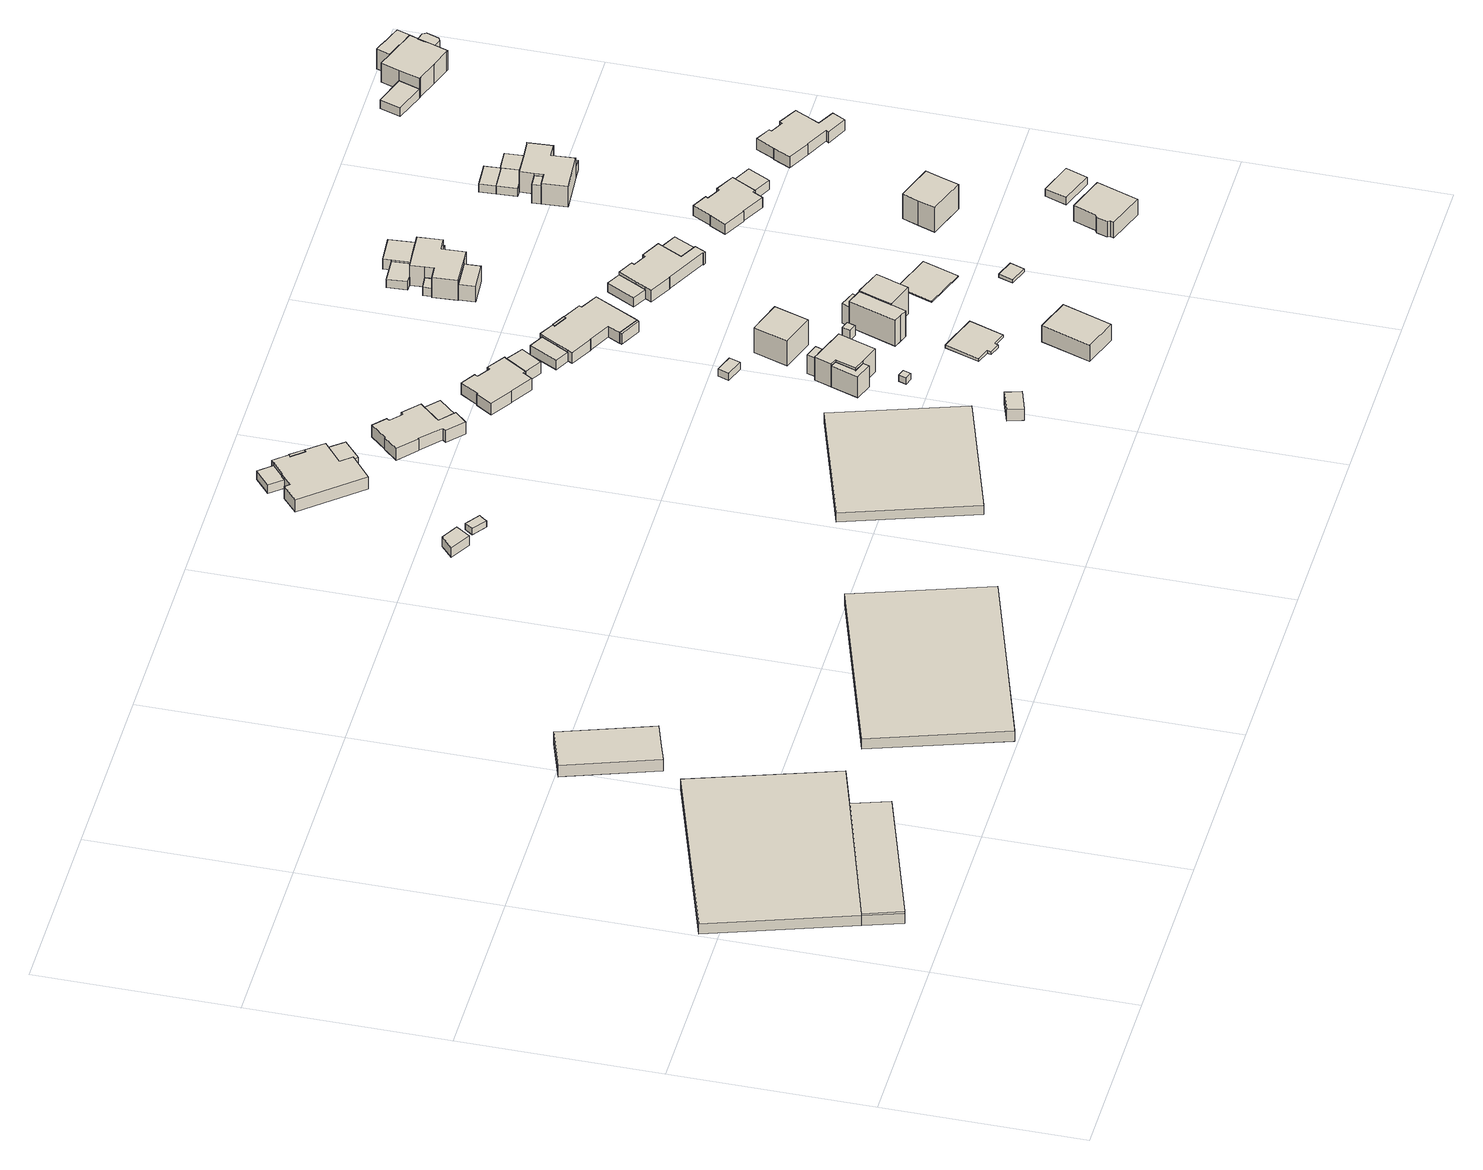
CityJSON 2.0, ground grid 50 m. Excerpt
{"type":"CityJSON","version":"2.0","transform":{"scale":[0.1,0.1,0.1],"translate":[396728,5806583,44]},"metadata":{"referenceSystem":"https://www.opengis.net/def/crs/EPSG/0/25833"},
"CityObjects":{
"building1":{"type":"Building","attributes":{"Gemeindeschluessel":"11000008","function":"31001_2741"},"address":[{"country":"Germany","locality":"Berlin","thoroughfareNumber":"18 (1)","thoroughfareName":"Gockelweg"}],"children":["building1-1","building1-2"]},
"building1-1":{"type":"BuildingPart","attributes":{"BezugspunktDach":"2200","measuredHeight":3,"storeysAboveGround":1},"parents":["building1"],"geometry":[{"type":"Solid","lod":"1","boundaries":[[[[0,1,2,3,4,5,6,7]],[[8,9,10,11,12,13,14,15]],[[8,15,7,6]],[[9,8,6,5]],[[10,9,5,4]],[[11,10,4,3]],[[12,11,3,2]],[[13,12,2,1]],[[14,13,1,0]],[[15,14,0,7]]]]}]},
"building1-2":{"type":"BuildingPart","attributes":{"BezugspunktDach":"2200","measuredHeight":4.72,"storeysAboveGround":1},"parents":["building1"],"geometry":[{"type":"Solid","lod":"1","boundaries":[[[[16,17,18,19,20]],[[10,11,12,13,14]],[[10,14,20,19]],[[11,10,19,18]],[[12,11,18,17]],[[13,12,17,16]],[[14,13,16,20]]]]}]},
"building2":{"type":"Building","attributes":{"Gemeindeschluessel":"11000008","BezugspunktDach":"2200","function":"31001_2741","measuredHeight":4.38,"storeysAboveGround":1},"address":[{"country":"Germany","locality":"Berlin","thoroughfareNumber":"16 (6)","thoroughfareName":"Gockelweg"}],"geometry":[{"type":"Solid","lod":"1","boundaries":[[[[21,22,23,24,25]],[[26,27,28,29,30]],[[26,30,25,24]],[[27,26,24,23]],[[28,27,23,22]],[[29,28,22,21]],[[30,29,21,25]]]]}]},
"building3":{"type":"Building","attributes":{"Gemeindeschluessel":"11000008","BezugspunktDach":"2200","function":"31001_2741","measuredHeight":3,"storeysAboveGround":1},"address":[{"country":"Germany","locality":"Berlin","thoroughfareNumber":"16 (4)","thoroughfareName":"Gockelweg"}],"geometry":[{"type":"Solid","lod":"1","boundaries":[[[[31,32,33,34]],[[35,36,37,38]],[[35,38,34,33]],[[36,35,33,32]],[[37,36,32,31]],[[38,37,31,34]]]]}]},
"building4":{"type":"Building","attributes":{"Gemeindeschluessel":"11000008","BezugspunktDach":"2200","function":"31001_2723","measuredHeight":2.84,"storeysAboveGround":1},"address":[{"country":"Germany","locality":"Berlin","thoroughfareNumber":"120 (2)","thoroughfareName":"Rhodeländerweg"}],"geometry":[{"type":"Solid","lod":"1","boundaries":[[[[39,40,41,42]],[[43,44,45,46]],[[43,46,42,41]],[[44,43,41,40]],[[45,44,40,39]],[[46,45,39,42]]]]}]},
"building5":{"type":"Building","attributes":{"Gemeindeschluessel":"11000008","BezugspunktDach":"2200","function":"31001_2741","measuredHeight":2.45,"storeysAboveGround":1},"address":[{"country":"Germany","locality":"Berlin","thoroughfareNumber":"120 (3)","thoroughfareName":"Rhodeländerweg"}],"geometry":[{"type":"Solid","lod":"1","boundaries":[[[[47,48,49,50,51]],[[52,53,54,55,56]],[[52,56,51,50]],[[53,52,50,49]],[[54,53,49,48]],[[55,54,48,47]],[[56,55,47,51]]]]}]},
"building6":{"type":"Building","attributes":{"Gemeindeschluessel":"11000008","BezugspunktDach":"2200","function":"31001_2741","measuredHeight":2.74,"storeysAboveGround":1},"address":[{"country":"Germany","locality":"Berlin","thoroughfareNumber":"14 (1)","thoroughfareName":"Gockelweg"}],"geometry":[{"type":"Solid","lod":"1","boundaries":[[[[57,58,59,60]],[[61,62,63,64]],[[61,64,60,59]],[[62,61,59,58]],[[63,62,58,57]],[[64,63,57,60]]]]}]},
"building7":{"type":"Building","attributes":{"Gemeindeschluessel":"11000008","BezugspunktDach":"2200","function":"31001_1010","measuredHeight":3.63,"storeysAboveGround":1},"address":[{"country":"Germany","locality":"Berlin","thoroughfareNumber":"118","thoroughfareName":"Rhodeländerweg"}],"geometry":[{"type":"Solid","lod":"1","boundaries":[[[[65,66,67,68,69,70,71,72,73,74,75,76,77,78,79,80,81]],[[82,83,84,85,86,87,88,89,90,91,92,93,94,95,96,97,98]],[[82,98,81,80]],[[83,82,80,79]],[[84,83,79,78]],[[85,84,78,77]],[[86,85,77,76]],[[87,86,76,75]],[[88,87,75,74]],[[89,88,74,73]],[[90,89,73,72]],[[91,90,72,71]],[[92,91,71,70]],[[93,92,70,69]],[[94,93,69,68]],[[95,94,68,67]],[[96,95,67,66]],[[97,96,66,65]],[[98,97,65,81]]]]}]},
"building8":{"type":"Building","attributes":{"Gemeindeschluessel":"11000008","BezugspunktDach":"2200","function":"51009_1611","measuredHeight":2.52,"storeysAboveGround":0},"address":[{"country":"Germany","locality":"Berlin"}],"geometry":[{"type":"Solid","lod":"1","boundaries":[[[[99,100,101,102,103,104]],[[105,106,107,108,109,110]],[[105,110,104,103]],[[106,105,103,102]],[[107,106,102,101]],[[108,107,101,100]],[[109,108,100,99]],[[110,109,99,104]]]]}]},
"building9":{"type":"Building","attributes":{"Gemeindeschluessel":"11000008","BezugspunktDach":"2200","function":"51009_1610","measuredHeight":3.17,"storeysAboveGround":0},"address":[{"country":"Germany","locality":"Berlin"}],"geometry":[{"type":"Solid","lod":"1","boundaries":[[[[111,112,113,114]],[[115,116,117,118]],[[115,118,114,113]],[[116,115,113,112]],[[117,116,112,111]],[[118,117,111,114]]]]}]},
"building10":{"type":"Building","attributes":{"Gemeindeschluessel":"11000008","BezugspunktDach":"2200","function":"31001_2463","measuredHeight":2.32,"storeysAboveGround":1},"address":[{"country":"Germany","locality":"Berlin","thoroughfareNumber":"118 (1)","thoroughfareName":"Rhodeländerweg"}],"geometry":[{"type":"Solid","lod":"1","boundaries":[[[[119,120,121,122,123]],[[124,125,126,127,128]],[[124,128,123,122]],[[125,124,122,121]],[[126,125,121,120]],[[127,126,120,119]],[[128,127,119,123]]]]}]},
"building11":{"type":"Building","attributes":{"Gemeindeschluessel":"11000008","BezugspunktDach":"2200","function":"31001_1010","measuredHeight":3.47,"storeysAboveGround":1},"address":[{"country":"Germany","locality":"Berlin","thoroughfareNumber":"120","thoroughfareName":"Rhodeländerweg"}],"geometry":[{"type":"Solid","lod":"1","boundaries":[[[[129,130,131,132,133,134,135,136,137,138,139,140,141,142,143,144,145]],[[146,147,148,149,150,151,152,153,154,155,156,157,158,159,160,161,162]],[[146,162,145,144]],[[147,146,144,143]],[[148,147,143,142]],[[149,148,142,141]],[[150,149,141,140]],[[151,150,140,139]],[[152,151,139,138]],[[153,152,138,137]],[[154,153,137,136]],[[155,154,136,135]],[[156,155,135,134]],[[157,156,134,133]],[[158,157,133,132]],[[159,158,132,131]],[[160,159,131,130]],[[161,160,130,129]],[[162,161,129,145]]]]}]},
"building12":{"type":"Building","attributes":{"Gemeindeschluessel":"11000008","BezugspunktDach":"2200","function":"31001_2463","measuredHeight":3.34,"storeysAboveGround":1},"address":[{"country":"Germany","locality":"Berlin","thoroughfareNumber":"14 (4)","thoroughfareName":"Gockelweg"}],"geometry":[{"type":"Solid","lod":"1","boundaries":[[[[163,164,165,166]],[[167,168,169,170]],[[167,170,166,165]],[[168,167,165,164]],[[169,168,164,163]],[[170,169,163,166]]]]}]},
"building13":{"type":"Building","attributes":{"Gemeindeschluessel":"11000008","BezugspunktDach":"2200","function":"31001_2463","measuredHeight":2.55,"storeysAboveGround":1},"address":[{"country":"Germany","locality":"Berlin","thoroughfareNumber":"120 (1)","thoroughfareName":"Rhodeländerweg"}],"geometry":[{"type":"Solid","lod":"1","boundaries":[[[[171,172,173,174]],[[175,176,177,178]],[[175,178,174,173]],[[176,175,173,172]],[[177,176,172,171]],[[178,177,171,174]]]]}]},
"building14":{"type":"Building","attributes":{"Gemeindeschluessel":"11000008","BezugspunktDach":"2200","function":"51009_1610","measuredHeight":6.2,"storeysAboveGround":0},"address":[{"country":"Germany","locality":"Berlin"}],"geometry":[{"type":"Solid","lod":"1","boundaries":[[[[179,180,181,182,183,184]],[[185,186,187,188,189,190]],[[185,190,184,183]],[[186,185,183,182]],[[187,186,182,181]],[[188,187,181,180]],[[189,188,180,179]],[[190,189,179,184]]]]}]},
"building15":{"type":"Building","attributes":{"Gemeindeschluessel":"11000008","BezugspunktDach":"2200","function":"31001_2723","measuredHeight":1.92,"storeysAboveGround":1},"address":[{"country":"Germany","locality":"Berlin","thoroughfareNumber":"12E (1)","thoroughfareName":"Gockelweg"}],"geometry":[{"type":"Solid","lod":"1","boundaries":[[[[191,192,193,194]],[[195,196,197,198]],[[195,198,194,193]],[[196,195,193,192]],[[197,196,192,191]],[[198,197,191,194]]]]}]},
"building16":{"type":"Building","attributes":{"Gemeindeschluessel":"11000008","BezugspunktDach":"2200","function":"31001_1010","measuredHeight":3.47,"storeysAboveGround":1},"address":[{"country":"Germany","locality":"Berlin","thoroughfareNumber":"122","thoroughfareName":"Rhodeländerweg"}],"geometry":[{"type":"Solid","lod":"1","boundaries":[[[[199,200,201,202,203,204,205,206,207,208,209,210,211,212,213]],[[214,215,216,217,218,219,220,221,222,223,224,225,226,227,228]],[[214,228,213,212]],[[215,214,212,211]],[[216,215,211,210]],[[217,216,210,209]],[[218,217,209,208]],[[219,218,208,207]],[[220,219,207,206]],[[221,220,206,205]],[[222,221,205,204]],[[223,222,204,203]],[[224,223,203,202]],[[225,224,202,201]],[[226,225,201,200]],[[227,226,200,199]],[[228,227,199,213]]]]}]},
"building17":{"type":"Building","attributes":{"Gemeindeschluessel":"11000008","BezugspunktDach":"2200","function":"31001_1010","measuredHeight":8.11,"storeysAboveGround":2},"address":[{"country":"Germany","locality":"Berlin","thoroughfareNumber":"12E","thoroughfareName":"Gockelweg"}],"geometry":[{"type":"Solid","lod":"1","boundaries":[[[[229,230,231,232,233,234,235,236,237,238]],[[186,185,239,240,241,242,243,244,188,187]],[[186,187,238,237]],[[185,186,237,236]],[[239,185,236,235]],[[240,239,235,234]],[[241,240,234,233]],[[242,241,233,232]],[[243,242,232,231]],[[244,243,231,230]],[[188,244,230,229]],[[187,188,229,238]]]]}]},
"building18":{"type":"Building","attributes":{"Gemeindeschluessel":"11000008","BezugspunktDach":"2200","function":"51009_1610","measuredHeight":5.46,"storeysAboveGround":0},"address":[{"country":"Germany","locality":"Berlin"}],"geometry":[{"type":"Solid","lod":"1","boundaries":[[[[245,246,247,248]],[[249,250,242,240]],[[249,240,248,247]],[[250,249,247,246]],[[242,250,246,245]],[[240,242,245,248]]]]}]},
"building19":{"type":"Building","attributes":{"Gemeindeschluessel":"11000008","BezugspunktDach":"2200","function":"31001_2723","measuredHeight":2.12,"storeysAboveGround":1},"address":[{"country":"Germany","locality":"Berlin","thoroughfareNumber":"12D (1)","thoroughfareName":"Gockelweg"}],"geometry":[{"type":"Solid","lod":"1","boundaries":[[[[251,252,253,254]],[[255,256,257,258]],[[255,258,254,253]],[[256,255,253,252]],[[257,256,252,251]],[[258,257,251,254]]]]}]},
"building20":{"type":"Building","attributes":{"Gemeindeschluessel":"11000008","BezugspunktDach":"2200","function":"31001_2463","measuredHeight":3.34,"storeysAboveGround":1},"address":[{"country":"Germany","locality":"Berlin","thoroughfareNumber":"122 (1)","thoroughfareName":"Rhodeländerweg"}],"geometry":[{"type":"Solid","lod":"1","boundaries":[[[[259,260,261,262]],[[263,264,265,266]],[[263,266,262,261]],[[264,263,261,260]],[[265,264,260,259]],[[266,265,259,262]]]]}]},
"building21":{"type":"Building","attributes":{"Gemeindeschluessel":"11000008","BezugspunktDach":"2200","function":"31001_1010","measuredHeight":5.92,"storeysAboveGround":1},"address":[{"country":"Germany","locality":"Berlin","thoroughfareNumber":"12","thoroughfareName":"Gockelweg"}],"geometry":[{"type":"Solid","lod":"1","boundaries":[[[[267,268,269,270]],[[271,272,273,274]],[[271,274,270,269]],[[272,271,269,268]],[[273,272,268,267]],[[274,273,267,270]]]]}]},
"building22":{"type":"Building","attributes":{"Gemeindeschluessel":"11000008","BezugspunktDach":"2200","function":"31001_1010","measuredHeight":0.777,"storeysAboveGround":2},"address":[{"country":"Germany","locality":"Berlin","thoroughfareNumber":"12A","thoroughfareName":"Gockelweg"}],"geometry":[{"type":"Solid","lod":"1","boundaries":[[[[275,276,277,278,279,280,281,282]],[[283,284,285,286,287,288,289,290]],[[283,290,282,281]],[[284,283,281,280]],[[285,284,280,279]],[[286,285,279,278]],[[287,286,278,277]],[[288,287,277,276]],[[289,288,276,275]],[[290,289,275,282]]]]}]},
"building23":{"type":"Building","attributes":{"Gemeindeschluessel":"11000008","BezugspunktDach":"2200","function":"31001_1010","measuredHeight":8.5,"storeysAboveGround":2},"address":[{"country":"Germany","locality":"Berlin","thoroughfareNumber":"12D","thoroughfareName":"Gockelweg"}],"geometry":[{"type":"Solid","lod":"1","boundaries":[[[[291,292,293,294]],[[295,296,297,298]],[[295,298,294,293]],[[296,295,293,292]],[[297,296,292,291]],[[298,297,291,294]]]]}]},
"building24":{"type":"Building","attributes":{"Gemeindeschluessel":"11000008","BezugspunktDach":"2200","function":"31001_2463","measuredHeight":2.67,"storeysAboveGround":1},"address":[{"country":"Germany","locality":"Berlin","thoroughfareNumber":"124 (1)","thoroughfareName":"Rhodeländerweg"}],"geometry":[{"type":"Solid","lod":"1","boundaries":[[[[299,300,301,302,303,304]],[[305,306,307,308,309,310]],[[305,310,304,303]],[[306,305,303,302]],[[307,306,302,301]],[[308,307,301,300]],[[309,308,300,299]],[[310,309,299,304]]]]}]},
"building25":{"type":"Building","attributes":{"Gemeindeschluessel":"11000008","BezugspunktDach":"2200","function":"31001_2723","measuredHeight":2.82,"storeysAboveGround":1},"address":[{"country":"Germany","locality":"Berlin","thoroughfareNumber":"12C (1)","thoroughfareName":"Gockelweg"}],"geometry":[{"type":"Solid","lod":"1","boundaries":[[[[311,312,313,314]],[[315,316,317,318]],[[315,318,314,313]],[[316,315,313,312]],[[317,316,312,311]],[[318,317,311,314]]]]}]},
"building26":{"type":"Building","attributes":{"Gemeindeschluessel":"11000008","BezugspunktDach":"2200","function":"51009_1610","measuredHeight":3.15,"storeysAboveGround":0},"address":[{"country":"Germany","locality":"Berlin"}],"geometry":[{"type":"Solid","lod":"1","boundaries":[[[[319,320,321,322]],[[323,324,325,326]],[[323,326,322,321]],[[324,323,321,320]],[[325,324,320,319]],[[326,325,319,322]]]]}]},
"building27":{"type":"Building","attributes":{"Gemeindeschluessel":"11000008","BezugspunktDach":"2200","function":"31001_1010","measuredHeight":3.21,"storeysAboveGround":1},"address":[{"country":"Germany","locality":"Berlin","thoroughfareNumber":"124","thoroughfareName":"Rhodeländerweg"}],"geometry":[{"type":"Solid","lod":"1","boundaries":[[[[327,328,329,321,320,330,331,332,333,334,335,336,337,338,339,340,341,342]],[[343,344,345,346,347,348,349,350,351,352,353,354,355,356,357,358,359,360]],[[343,360,342,341]],[[344,343,341,340]],[[345,344,340,339]],[[346,345,339,338]],[[347,346,338,337]],[[348,347,337,336]],[[349,348,336,335]],[[350,349,335,334]],[[351,350,334,333]],[[352,351,333,332]],[[353,352,332,331]],[[354,353,331,330]],[[355,354,330,320]],[[356,355,320,321]],[[357,356,321,329]],[[358,357,329,328]],[[359,358,328,327]],[[360,359,327,342]]]]}]},
"building28":{"type":"Building","attributes":{"Gemeindeschluessel":"11000008","function":"31001_1010"},"address":[{"country":"Germany","locality":"Berlin","thoroughfareNumber":"12C","thoroughfareName":"Gockelweg"}],"children":["building28-1","building28-2","building28-3"]},
"building28-1":{"type":"BuildingPart","attributes":{"BezugspunktDach":"2200","measuredHeight":9.57,"storeysAboveGround":2},"parents":["building28"],"geometry":[{"type":"MultiSurface","lod":"1","boundaries":[[[361,362,363,364,365,366,367,368]],[[369,370,371,372,373,374,375,376]],[[377,378,368,367]],[[379,377,369,367,366]],[[380,379,370,366,365]],[[372,371,365,364]],[[373,372,364,363]],[[374,373,363,362]],[[375,374,362,361]],[[376,375,361,368]],[[369,376,378,377]],[[370,369,377,379]],[[371,381,370,379,380]]]}]},
"building28-2":{"type":"BuildingPart","attributes":{"BezugspunktDach":"2200","measuredHeight":9.37,"storeysAboveGround":2},"parents":["building28"],"geometry":[{"type":"MultiSurface","lod":"1","boundaries":[[[382,383,378,380,384,385,386]],[[387,388,371,376,389,390,391]],[[387,391,386,385]],[[392,393,385,384]],[[388,387,394,395]],[[396,392,395,397,371,388,384,380]],[[371,370,369,398]],[[389,376,378,383]],[[390,389,383,382]],[[391,390,382,386]],[[395,394,393,392]],[[397,395,392,396]],[[376,398,369,377,378]],[[377,369,370,379]],[[380,379,370,371]]]}]},
"building28-3":{"type":"BuildingPart","attributes":{"BezugspunktDach":"2200","measuredHeight":5.88,"storeysAboveGround":2},"parents":["building28"],"geometry":[{"type":"MultiSurface","lod":"1","boundaries":[[[396,399,400,393]],[[401,402,397,394]],[[401,394,393,400]],[[402,401,400,399]],[[397,402,399,396]],[[395,392,393,394]],[[397,396,392,403,395]]]}]},
"building29":{"type":"Building","attributes":{"Gemeindeschluessel":"11000008","BezugspunktDach":"2200","function":"51009_1610","measuredHeight":3.21,"storeysAboveGround":0},"address":[{"country":"Germany","locality":"Berlin"}],"geometry":[{"type":"Solid","lod":"1","boundaries":[[[[404,405,406,407]],[[408,409,410,411]],[[408,411,407,406]],[[409,408,406,405]],[[410,409,405,404]],[[411,410,404,407]]]]}]},
"building30":{"type":"Building","attributes":{"Gemeindeschluessel":"11000008","BezugspunktDach":"2200","function":"31001_1010","measuredHeight":0.212,"storeysAboveGround":2},"address":[{"country":"Germany","locality":"Berlin","thoroughfareNumber":"12B","thoroughfareName":"Gockelweg"}],"geometry":[{"type":"Solid","lod":"1","boundaries":[[[[412,413,414,415]],[[416,417,418,419]],[[416,419,415,414]],[[417,416,414,413]],[[418,417,413,412]],[[419,418,412,415]]]]}]},
"building31":{"type":"Building","attributes":{"Gemeindeschluessel":"11000008","BezugspunktDach":"2200","function":"31001_2463","measuredHeight":2.73,"storeysAboveGround":1},"address":[{"country":"Germany","locality":"Berlin","thoroughfareNumber":"126 (2)","thoroughfareName":"Rhodeländerweg"}],"geometry":[{"type":"Solid","lod":"1","boundaries":[[[[420,421,422,423,424]],[[425,426,427,428,429]],[[425,429,424,423]],[[426,425,423,422]],[[427,426,422,421]],[[428,427,421,420]],[[429,428,420,424]]]]}]},
"building32":{"type":"Building","attributes":{"Gemeindeschluessel":"11000008","BezugspunktDach":"2200","function":"31001_2723","measuredHeight":0.947,"storeysAboveGround":1},"address":[{"country":"Germany","locality":"Berlin","thoroughfareNumber":"10C (1)","thoroughfareName":"Gockelweg"}],"geometry":[{"type":"Solid","lod":"1","boundaries":[[[[430,431,432,433]],[[434,435,436,437]],[[434,437,433,432]],[[435,434,432,431]],[[436,435,431,430]],[[437,436,430,433]]]]}]},
"building33":{"type":"Building","attributes":{"Gemeindeschluessel":"11000008","BezugspunktDach":"2200","function":"31001_2463","measuredHeight":4.58,"storeysAboveGround":1},"address":[{"country":"Germany","locality":"Berlin","thoroughfareNumber":"121 (2)","thoroughfareName":"Rhodeländerweg"}],"geometry":[{"type":"Solid","lod":"1","boundaries":[[[[438,439,440,441]],[[442,443,444,445]],[[442,445,441,440]],[[443,442,440,439]],[[444,443,439,438]],[[445,444,438,441]]]]}]},
"building34":{"type":"Building","attributes":{"Gemeindeschluessel":"11000008","BezugspunktDach":"2200","function":"31001_1010","measuredHeight":3.42,"storeysAboveGround":1},"address":[{"country":"Germany","locality":"Berlin","thoroughfareNumber":"126","thoroughfareName":"Rhodeländerweg"}],"geometry":[{"type":"Solid","lod":"1","boundaries":[[[[446,447,448,449,450,451,452,453,454,455,456,457,458,459,460,461,462]],[[463,464,465,466,467,468,469,470,471,472,473,474,475,476,477,478,479]],[[463,479,462,461]],[[464,463,461,460]],[[465,464,460,459]],[[466,465,459,458]],[[467,466,458,457]],[[468,467,457,456]],[[469,468,456,455]],[[470,469,455,454]],[[471,470,454,453]],[[472,471,453,452]],[[473,472,452,451]],[[474,473,451,450]],[[475,474,450,449]],[[476,475,449,448]],[[477,476,448,447]],[[478,477,447,446]],[[479,478,446,462]]]]}]},
"building35":{"type":"Building","attributes":{"Gemeindeschluessel":"11000008","BezugspunktDach":"2200","function":"31001_2463","measuredHeight":2.5,"storeysAboveGround":1},"address":[{"country":"Germany","locality":"Berlin","thoroughfareNumber":"121 (1)","thoroughfareName":"Rhodeländerweg"}],"geometry":[{"type":"Solid","lod":"1","boundaries":[[[[480,481,482,483,484,485,486]],[[487,488,489,490,491,492,493]],[[487,493,486,485]],[[488,487,485,484]],[[489,488,484,483]],[[490,489,483,482]],[[491,490,482,481]],[[492,491,481,480]],[[493,492,480,486]]]]}]},
"building36":{"type":"Building","attributes":{"Gemeindeschluessel":"11000008","function":"31001_1010"},"address":[{"country":"Germany","locality":"Berlin","thoroughfareNumber":"121","thoroughfareName":"Rhodeländerweg"}],"children":["building36-1","building36-2","building36-3"]},
"building36-1":{"type":"BuildingPart","attributes":{"BezugspunktDach":"2200","measuredHeight":5.87,"storeysAboveGround":2},"parents":["building36"],"geometry":[{"type":"MultiSurface","lod":"1","boundaries":[[[494,495,496,497,498,499,500,501,502,503,504,505]],[[506,507,508,509,510,511,512,513,514,515,516,517]],[[518,519,505,504]],[[506,517,520,521]],[[507,506,521,522,523,518,504,503]],[[508,507,503,502]],[[509,508,502,501]],[[524,525,501,500]],[[526,524,510,500,499]],[[512,511,499,498]],[[513,512,498,497]],[[514,513,497,496]],[[515,514,496,495]],[[516,515,495,494]],[[517,516,494,505]],[[521,520,519,518]],[[518,523,522,521]],[[510,509,525,524]],[[511,510,524,526]]]}]},
"building36-2":{"type":"BuildingPart","attributes":{"BezugspunktDach":"2200","measuredHeight":2.95,"storeysAboveGround":2},"parents":["building36"],"geometry":[{"type":"MultiSurface","lod":"1","boundaries":[[[527,528,525,524,526,529,530,531]],[[532,533,534,535,489,488,487,536]],[[532,536,531,530]],[[533,532,530,529]],[[534,533,529,526]],[[535,534,526,511,510]],[[489,535,524,510,509]],[[488,489,525,528]],[[487,488,528,527]],[[536,487,527,531]],[[510,511,526,524]],[[509,510,524,525]]]}]},
"building36-3":{"type":"BuildingPart","attributes":{"BezugspunktDach":"2200","measuredHeight":2.54,"storeysAboveGround":2},"parents":["building36"],"geometry":[{"type":"Solid","lod":"1","boundaries":[[[[519,518,523,537]],[[522,521,520,538]],[[522,538,537,523]],[[538,520,519,537]],[[521,522,523,518]],[[520,521,518,519]]]]}]},
"building37":{"type":"Building","attributes":{"Gemeindeschluessel":"11000008","BezugspunktDach":"2200","function":"31001_2463","measuredHeight":2.53,"storeysAboveGround":1},"address":[{"country":"Germany","locality":"Berlin","thoroughfareNumber":"126 (1)","thoroughfareName":"Rhodeländerweg"}],"geometry":[{"type":"Solid","lod":"1","boundaries":[[[[539,540,541,542,543]],[[544,545,546,547,548]],[[544,548,543,542]],[[545,544,542,541]],[[546,545,541,540]],[[547,546,540,539]],[[548,547,539,543]]]]}]},
"building38":{"type":"Building","attributes":{"Gemeindeschluessel":"11000008","BezugspunktDach":"2200","function":"31001_1010","measuredHeight":5.82,"storeysAboveGround":1},"address":[{"country":"Germany","locality":"Berlin","thoroughfareNumber":"10","thoroughfareName":"Gockelweg"}],"geometry":[{"type":"Solid","lod":"1","boundaries":[[[[549,550,551,552,553,554,555,556]],[[557,558,559,560,561,562,563,564]],[[557,564,556,555]],[[558,557,555,554]],[[559,558,554,553]],[[560,559,553,552]],[[561,560,552,551]],[[562,561,551,550]],[[563,562,550,549]],[[564,563,549,556]]]]}]},
"building39":{"type":"Building","attributes":{"Gemeindeschluessel":"11000008","BezugspunktDach":"2200","function":"31001_1010","measuredHeight":8.6,"storeysAboveGround":1},"address":[{"country":"Germany","locality":"Berlin","thoroughfareNumber":"10B","thoroughfareName":"Gockelweg"}],"geometry":[{"type":"Solid","lod":"1","boundaries":[[[[565,566,567,568,569,570]],[[571,572,573,574,575,576]],[[571,576,570,569]],[[572,571,569,568]],[[573,572,568,567]],[[574,573,567,566]],[[575,574,566,565]],[[576,575,565,570]]]]}]},
"building40":{"type":"Building","attributes":{"Gemeindeschluessel":"11000008","BezugspunktDach":"2200","function":"31001_1010","measuredHeight":2.95,"storeysAboveGround":1},"address":[{"country":"Germany","locality":"Berlin","thoroughfareNumber":"128","thoroughfareName":"Rhodeländerweg"}],"geometry":[{"type":"Solid","lod":"1","boundaries":[[[[577,578,579,580,581,582,583,584,585,586,587,588,589,590,591]],[[592,593,594,595,596,597,598,599,600,601,602,603,604,605,606]],[[592,606,591,590]],[[593,592,590,589]],[[594,593,589,588]],[[595,594,588,587]],[[596,595,587,586]],[[597,596,586,585]],[[598,597,585,584]],[[599,598,584,583]],[[600,599,583,582]],[[601,600,582,581]],[[602,601,581,580]],[[603,602,580,579]],[[604,603,579,578]],[[605,604,578,577]],[[606,605,577,591]]]]}]},
"building41":{"type":"Building","attributes":{"Gemeindeschluessel":"11000008","BezugspunktDach":"2200","function":"31001_2463","measuredHeight":2.19,"storeysAboveGround":1},"address":[{"country":"Germany","locality":"Berlin","thoroughfareNumber":"10A (1)","thoroughfareName":"Gockelweg"}],"geometry":[{"type":"Solid","lod":"1","boundaries":[[[[607,608,609,610]],[[611,612,613,614]],[[611,614,610,609]],[[612,611,609,608]],[[613,612,608,607]],[[614,613,607,610]]]]}]},
"building42":{"type":"Building","attributes":{"Gemeindeschluessel":"11000008","BezugspunktDach":"2200","function":"31001_2463","measuredHeight":2.77,"storeysAboveGround":1},"address":[{"country":"Germany","locality":"Berlin","thoroughfareNumber":"128 (1)","thoroughfareName":"Rhodeländerweg"}],"geometry":[{"type":"Solid","lod":"1","boundaries":[[[[615,616,582,581]],[[617,618,619,620]],[[617,620,581,582]],[[618,617,582,616]],[[619,618,616,615]],[[620,619,615,581]]]]}]},
"building43":{"type":"Building","attributes":{"Gemeindeschluessel":"11000008","BezugspunktDach":"2200","function":"31001_2463","measuredHeight":2.4,"storeysAboveGround":1},"address":[{"country":"Germany","locality":"Berlin","thoroughfareNumber":"125 (1)","thoroughfareName":"Rhodeländerweg"}],"geometry":[{"type":"Solid","lod":"1","boundaries":[[[[621,622,623,624,625]],[[626,627,628,629,630]],[[626,630,625,624]],[[627,626,624,623]],[[628,627,623,622]],[[629,628,622,621]],[[630,629,621,625]]]]}]},
"building44":{"type":"Building","attributes":{"Gemeindeschluessel":"11000008","function":"31001_1010"},"address":[{"country":"Germany","locality":"Berlin","thoroughfareNumber":"125","thoroughfareName":"Rhodeländerweg"}],"children":["building44-1","building44-2","building44-3"]},
"building44-1":{"type":"BuildingPart","attributes":{"BezugspunktDach":"2200","measuredHeight":6.1,"storeysAboveGround":2},"parents":["building44"],"geometry":[{"type":"MultiSurface","lod":"1","boundaries":[[[631,632,633,634,635,636,637,638,639,640,641,642]],[[643,644,645,646,647,648,649,650,651,652,653,654]],[[655,656,642,641]],[[657,655,641,640]],[[645,644,640,639]],[[646,645,639,638]],[[658,623,638,637]],[[647,646,659,660,661]],[[648,647,637,636]],[[649,648,636,635]],[[650,649,635,634]],[[651,650,634,633]],[[652,651,633,632]],[[653,652,632,631]],[[654,653,631,642]],[[643,654,656,655]],[[644,643,655,657]],[[661,660,659,623,658]]]}]},
"building44-2":{"type":"BuildingPart","attributes":{"BezugspunktDach":"2200","measuredHeight":5.45,"storeysAboveGround":2},"parents":["building44"],"geometry":[{"type":"MultiSurface","lod":"1","boundaries":[[[656,655,657,662]],[[644,643,654,663]],[[644,663,662,657]],[[663,654,656,662]],[[643,644,657,655]],[[654,643,664,655,656,665]]]}]},
"building44-3":{"type":"BuildingPart","attributes":{"BezugspunktDach":"2200","measuredHeight":2.33,"storeysAboveGround":2},"parents":["building44"],"geometry":[{"type":"Solid","lod":"1","boundaries":[[[[624,623,658,666,667]],[[668,661,660,669,670]],[[668,670,667,666]],[[661,668,666,658]],[[669,660,623,624]],[[670,669,624,667]],[[660,661,658,623]]]]}]},
"building45":{"type":"Building","attributes":{"Gemeindeschluessel":"11000008","BezugspunktDach":"2200","function":"31001_2463","measuredHeight":2.42,"storeysAboveGround":1},"address":[{"country":"Germany","locality":"Berlin","thoroughfareNumber":"125 (2)","thoroughfareName":"Rhodeländerweg"}],"geometry":[{"type":"Solid","lod":"1","boundaries":[[[[625,624,667,671,672]],[[673,674,626,630,675]],[[673,675,672,671]],[[674,673,671,667]],[[626,674,667,624]],[[630,626,624,625]],[[675,630,625,672]]]]}]},
"building46":{"type":"Building","attributes":{"Gemeindeschluessel":"11000008","BezugspunktDach":"2200","function":"51009_1610","measuredHeight":2.71,"storeysAboveGround":0},"address":[{"country":"Germany","locality":"Berlin"}],"geometry":[{"type":"Solid","lod":"1","boundaries":[[[[676,677,678,679]],[[680,681,682,683]],[[680,683,679,678]],[[681,680,678,677]],[[682,681,677,676]],[[683,682,676,679]]]]}]},
"building47":{"type":"Building","attributes":{"Gemeindeschluessel":"11000008","BezugspunktDach":"2200","function":"31001_1010","measuredHeight":3.23,"storeysAboveGround":1},"address":[{"country":"Germany","locality":"Berlin","thoroughfareNumber":"130","thoroughfareName":"Rhodeländerweg"}],"geometry":[{"type":"Solid","lod":"1","boundaries":[[[[684,685,686,687,688,689,690,691,692,693,694,695,696,697,698,699,700]],[[701,702,703,704,705,706,707,708,709,710,711,712,713,714,715,716,717]],[[701,717,700,699]],[[702,701,699,698]],[[703,702,698,697]],[[704,703,697,696]],[[705,704,696,695]],[[706,705,695,694]],[[707,706,694,693]],[[708,707,693,692]],[[709,708,692,691]],[[710,709,691,690]],[[711,710,690,689]],[[712,711,689,688]],[[713,712,688,687]],[[714,713,687,686]],[[715,714,686,685]],[[716,715,685,684]],[[717,716,684,700]]]]}]},
"building48":{"type":"Building","attributes":{"Gemeindeschluessel":"11000008","function":"31001_1010"},"address":[{"country":"Germany","locality":"Berlin","thoroughfareNumber":"98","thoroughfareName":"Putenweg"}],"children":["building48-1","building48-2","building48-3","building48-4"]},
"building48-1":{"type":"BuildingPart","attributes":{"BezugspunktDach":"2200","measuredHeight":5.82,"storeysAboveGround":2},"parents":["building48"],"geometry":[{"type":"MultiSurface","lod":"1","boundaries":[[[718,719,720,721,722,723,724,725,726,727,728,729,730]],[[731,732,733,734,735,736,737,738,739,740,741,742,743]],[[731,744,745,743,730,729]],[[732,731,729,728]],[[733,732,728,727]],[[734,733,727,726]],[[736,735,725,735,736,724]],[[737,736,724,723]],[[738,737,746,747,748,723,722]],[[739,738,722,721]],[[740,739,721,720]],[[741,740,720,719]],[[742,741,719,718]],[[743,742,718,730]],[[743,745,744,731]],[[735,734,726,725]],[[748,747,746,737]]]}]},
"building48-2":{"type":"BuildingPart","attributes":{"BezugspunktDach":"2200","measuredHeight":5.84,"storeysAboveGround":2},"parents":["building48"],"geometry":[{"type":"MultiSurface","lod":"1","boundaries":[[[749,750,751,752,753,754]],[[755,756,757,758,736,734]],[[755,734,754,753]],[[756,755,753,752]],[[757,756,752,751]],[[758,757,751,750]],[[736,758,750,749]],[[726,725,724,749,754]],[[759,734,735,725,726]],[[735,736,724,725,760]]]}]},
"building48-3":{"type":"BuildingPart","attributes":{"BezugspunktDach":"2200","measuredHeight":5.58,"storeysAboveGround":2},"parents":["building48"],"geometry":[{"type":"MultiSurface","lod":"1","boundaries":[[[761,762,763,764,748,747]],[[737,765,766,767,768,746]],[[765,737,748,764]],[[766,765,764,763]],[[767,766,763,762]],[[768,767,762,761]],[[746,768,761,747]],[[746,747,748,737,769]]]}]},
"building48-4":{"type":"BuildingPart","attributes":{"BezugspunktDach":"2200","measuredHeight":2.63,"storeysAboveGround":2},"parents":["building48"],"geometry":[{"type":"Solid","lod":"1","boundaries":[[[[745,744,770,771]],[[772,731,743,773]],[[772,773,771,770]],[[731,772,770,744]],[[773,743,745,771]],[[743,731,744,745]]]]}]}
},
"vertices":[
[127,191,38],[158,97,38],[536,221,38],[521,267,38],[506,313,38],[623,351,38],[505,710,38],[9,547,38],[505,710,8],[623,351,8],[506,313,8],[521,267,8],[536,221,8],[158,97,8],[127,191,8],[9,547,8],
[158,97,43],[536,221,43],[521,267,43],[506,313,43],[127,191,43],
[557,764,44],[614,784,44],[671,803,44],[593,1032,44],[479,993,44],[593,1032,10],[671,803,10],[614,784,10],[557,764,10],[479,993,10],
[841,6,49],[1338,167,49],[1228,501,49],[731,339,49],[1228,501,19],[1338,167,19],[841,6,19],[731,339,19],
[1241,1389,36],[1265,1425,36],[1222,1449,36],[1189,1419,36],[1222,1449,8],[1265,1425,8],[1241,1389,8],[1189,1419,8],
[1311,1366,29],[1318,1376,29],[1326,1386,29],[1290,1411,29],[1276,1391,29],[1290,1411,11],[1326,1386,11],[1318,1376,11],[1311,1366,11],[1276,1391,11],
[1605,266,55],[1947,378,55],[1842,700,55],[1499,588,55],[1842,700,28],[1947,378,28],[1605,266,28],[1499,588,28],
[1382,1662,44],[1444,1713,44],[1421,1740,44],[1470,1781,44],[1476,1786,44],[1441,1828,44],[1435,1823,44],[1410,1853,44],[1416,1858,44],[1388,1891,44],[1381,1885,44],[1347,1856,44],[1346,1857,44],[1337,1849,44],[1313,1829,44],[1303,1841,44],[1262,1805,44],[1303,1841,8],[1313,1829,8],[1337,1849,8],[1346,1857,8],[1347,1856,8],[1381,1885,8],[1388,1891,8],[1416,1858,8],[1410,1853,8],[1435,1823,8],[1441,1828,8],[1476,1786,8],[1470,1781,8],[1421,1740,8],[1444,1713,8],[1382,1662,8],[1262,1805,8],
[1337,1849,35],[1346,1857,35],[1347,1856,35],[1381,1885,35],[1353,1918,35],[1310,1881,35],[1353,1918,10],[1381,1885,10],[1347,1856,10],[1346,1857,10],[1337,1849,10],[1310,1881,10],
[1435,1823,45],[1441,1828,45],[1416,1858,45],[1410,1853,45],[1416,1858,13],[1441,1828,13],[1435,1823,13],[1410,1853,13],
[1444,1713,37],[1453,1703,37],[1500,1744,37],[1470,1781,37],[1421,1740,37],[1470,1781,14],[1500,1744,14],[1453,1703,14],[1444,1713,14],[1421,1740,14],
[1537,1581,49],[1538,1582,49],[1587,1537,49],[1580,1528,49],[1621,1491,49],[1649,1521,49],[1612,1554,49],[1655,1601,49],[1660,1606,49],[1619,1643,49],[1614,1637,49],[1585,1663,49],[1590,1669,49],[1559,1697,49],[1523,1657,49],[1522,1658,49],[1491,1623,49],[1522,1658,14],[1523,1657,14],[1559,1697,14],[1590,1669,14],[1585,1663,14],[1614,1637,14],[1619,1643,14],[1660,1606,14],[1655,1601,14],[1612,1554,14],[1649,1521,14],[1621,1491,14],[1580,1528,14],[1587,1537,14],[1538,1582,14],[1537,1581,14],[1491,1623,14],
[1946,254,71],[2006,273,71],[1993,313,71],[1934,293,71],[1993,313,37],[2006,273,37],[1946,254,37],[1934,293,37],
[1649,1521,42],[1691,1568,42],[1655,1601,42],[1612,1554,42],[1655,1601,17],[1691,1568,17],[1649,1521,17],[1612,1554,17],
[1985,629,93],[1991,645,93],[1962,655,93],[1980,707,93],[1964,713,93],[1941,645,93],[1964,713,31],[1980,707,31],[1962,655,31],[1991,645,31],[1985,629,31],[1941,645,31],
[2033,543,50],[2039,562,50],[2021,568,50],[2014,549,50],[2021,568,31],[2039,562,31],[2033,543,31],[2014,549,31],
[1748,1415,53],[1748,1416,53],[1804,1380,53],[1819,1404,53],[1825,1400,53],[1859,1453,53],[1864,1459,53],[1819,1489,53],[1814,1482,53],[1782,1503,53],[1787,1510,53],[1751,1533,53],[1722,1488,53],[1721,1489,53],[1695,1449,53],[1721,1489,19],[1722,1488,19],[1751,1533,19],[1787,1510,19],[1782,1503,19],[1814,1482,19],[1819,1489,19],[1864,1459,19],[1859,1453,19],[1825,1400,19],[1819,1404,19],[1804,1380,19],[1748,1416,19],[1748,1415,19],[1695,1449,19],
[1991,645,100],[2040,628,100],[2073,722,100],[2023,740,100],[1995,750,100],[1989,752,100],[1979,756,100],[1964,713,100],[1980,707,100],[1962,655,100],[1979,756,31],[1989,752,31],[1995,750,31],[2023,740,31],[2073,722,31],[2040,628,31],
[2023,740,86],[2032,767,86],[1998,779,86],[1989,752,86],[1998,779,31],[2032,767,31],
[1982,932,47],[1991,960,47],[1946,976,47],[1936,948,47],[1946,976,26],[1991,960,26],[1982,932,26],[1936,948,26],
[1866,1374,54],[1900,1426,54],[1859,1453,54],[1825,1400,54],[1859,1453,20],[1900,1426,20],[1866,1374,20],[1825,1400,20],
[2267,128,89],[2310,251,89],[2225,281,89],[2182,158,89],[2225,281,41],[2310,251,41],[2267,128,41],[2182,158,41],
[2161,394,44],[2158,384,44],[2186,374,44],[2190,384,44],[2224,372,44],[2254,458,44],[2157,492,44],[2127,406,44],[2157,492,36],[2254,458,36],[2224,372,36],[2190,384,36],[2186,374,36],[2158,384,36],[2161,394,36],[2127,406,36],
[2101,801,103],[2129,887,103],[2044,915,103],[2016,830,103],[2044,915,29],[2129,887,29],[2101,801,29],[2016,830,29],
[1920,1324,49],[1936,1353,49],[1936,1352,49],[1959,1394,49],[1923,1413,49],[1885,1342,49],[1923,1413,22],[1959,1394,22],[1936,1352,22],[1936,1353,22],[1920,1324,22],[1885,1342,22],
[2157,704,60],[2164,725,60],[2144,732,60],[2137,711,60],[2144,732,31],[2164,725,31],[2157,704,31],[2137,711,31],
[2059,1190,56],[2062,1195,56],[2009,1223,56],[2006,1218,56],[2009,1223,25],[2062,1195,25],[2059,1190,25],[2006,1218,25],
[1969,1282,56],[1969,1283,56],[2025,1254,56],[2121,1306,56],[2078,1329,56],[2081,1336,56],[2033,1361,56],[2030,1355,56],[1996,1373,56],[1999,1379,56],[1962,1399,56],[1959,1394,56],[1936,1352,56],[1936,1353,56],[1920,1324,56],[1913,1311,56],[1920,1324,24],[1936,1353,24],[1936,1352,24],[1959,1394,24],[1962,1399,24],[1999,1379,24],[1996,1373,24],[2030,1355,24],[2033,1361,24],[2081,1336,24],[2078,1329,24],[2121,1306,24],[2062,1195,24],[2009,1223,24],[2025,1254,24],[1969,1283,24],[1969,1282,24],[1913,1311,24],
[2258,604,112],[2273,645,112],[2278,660,112],[2287,686,112],[2221,710,112],[2212,683,112],[2206,668,112],[2192,627,112],[2206,668,33],[2212,683,33],[2221,710,33],[2287,686,33],[2278,660,33],[2273,645,33],[2258,604,33],[2192,627,33],[2206,668,109],[2192,627,109],[2212,683,109],[2221,710,109],[2219,705,33],
[2159,598,109],[2179,591,109],[2201,717,109],[2181,724,109],[2139,605,109],[2181,724,33],[2201,717,33],[2179,591,33],[2159,598,33],[2139,605,33],[2201,717,93],[2181,724,93],[2181,724,35],[2201,717,35],[2221,710,93],[2221,710,35],[2194,632,33],
[2228,728,93],[2188,743,93],[2188,743,35],[2228,728,35],[2201,717,59],
[2030,1355,57],[2033,1361,57],[1999,1379,57],[1996,1373,57],[1999,1379,25],[2033,1361,25],[2030,1355,25],[1996,1373,25],
[2411,524,40],[2442,614,40],[2339,650,40],[2307,561,40],[2339,650,37],[2442,614,37],[2411,524,37],[2307,561,37],
[2176,1204,53],[2189,1228,53],[2214,1275,53],[2180,1293,53],[2141,1222,53],[2180,1293,26],[2214,1275,26],[2189,1228,26],[2176,1204,26],[2141,1222,26],
[2460,380,49],[2473,416,49],[2428,432,49],[2415,396,49],[2428,432,40],[2473,416,40],[2460,380,40],[2415,396,40],
[2080,1580,66],[2154,1585,66],[2152,1625,66],[2077,1620,66],[2152,1625,20],[2154,1585,20],[2080,1580,20],[2077,1620,20],
[2223,1158,61],[2223,1159,61],[2327,1105,61],[2325,1102,61],[2331,1100,61],[2345,1127,61],[2302,1150,61],[2331,1205,61],[2335,1212,61],[2287,1237,61],[2283,1230,61],[2249,1248,61],[2253,1255,61],[2214,1275,61],[2189,1228,61],[2176,1204,61],[2167,1187,61],[2176,1204,27],[2189,1228,27],[2214,1275,27],[2253,1255,27],[2249,1248,27],[2283,1230,27],[2287,1237,27],[2335,1212,27],[2331,1205,27],[2302,1150,27],[2345,1127,27],[2331,1100,27],[2325,1102,27],[2327,1105,27],[2223,1159,27],[2223,1158,27],[2167,1187,27],
[2085,1741,45],[2100,1742,45],[2100,1741,45],[2149,1745,45],[2146,1795,45],[2145,1795,45],[2081,1791,45],[2145,1795,20],[2146,1795,20],[2149,1745,20],[2100,1741,20],[2100,1742,20],[2085,1741,20],[2081,1791,20],
[2075,1620,80],[2077,1620,80],[2152,1625,80],[2179,1627,80],[2176,1685,80],[2209,1688,80],[2204,1749,80],[2149,1745,80],[2100,1741,80],[2104,1706,80],[2106,1684,80],[2071,1681,80],[2106,1684,21],[2104,1706,21],[2100,1741,21],[2149,1745,21],[2204,1749,21],[2209,1688,21],[2176,1685,21],[2179,1627,21],[2152,1625,21],[2077,1620,21],[2075,1620,21],[2071,1681,21],[2106,1684,48],[2071,1681,48],[2071,1681,23],[2106,1684,23],[2104,1706,23],[2104,1706,48],[2204,1749,50],[2149,1745,50],[2209,1688,50],
[2145,1795,50],[2146,1795,50],[2225,1688,50],[2215,1820,50],[2144,1815,50],[2215,1820,20],[2225,1688,20],[2209,1688,20],[2204,1749,20],[2144,1815,20],
[2070,1703,48],[2070,1703,23],
[2345,1127,55],[2346,1127,55],[2375,1183,55],[2331,1205,55],[2302,1150,55],[2331,1205,30],[2375,1183,30],[2346,1127,30],[2345,1127,30],[2302,1150,30],
[2627,218,89],[2624,209,89],[2718,176,89],[2755,280,89],[2661,313,89],[2641,256,89],[2633,252,89],[2624,225,89],[2633,252,43],[2641,256,43],[2661,313,43],[2755,280,43],[2718,176,43],[2624,209,43],[2627,218,43],[2624,225,43],
[2643,580,114],[2657,622,114],[2672,664,114],[2579,696,114],[2564,655,114],[2549,613,114],[2564,655,41],[2579,696,41],[2672,664,41],[2657,622,41],[2643,580,41],[2549,613,41],
[2495,1050,60],[2495,1052,60],[2554,1020,60],[2568,1046,60],[2574,1042,60],[2604,1097,60],[2608,1104,60],[2560,1129,60],[2556,1123,60],[2522,1141,60],[2526,1147,60],[2488,1167,60],[2463,1120,60],[2462,1121,60],[2440,1080,60],[2462,1121,30],[2463,1120,30],[2488,1167,30],[2526,1147,30],[2522,1141,30],[2556,1123,30],[2560,1129,30],[2608,1104,30],[2604,1097,30],[2574,1042,30],[2568,1046,30],[2554,1020,30],[2495,1052,30],[2495,1050,30],[2440,1080,30],
[2797,314,64],[2817,369,64],[2734,398,64],[2715,344,64],[2734,398,42],[2817,369,42],[2797,314,42],[2715,344,42],
[2618,1020,60],[2647,1075,60],[2604,1097,32],[2647,1075,32],[2618,1020,32],[2574,1042,32],
[2462,1575,52],[2479,1575,52],[2528,1578,52],[2524,1629,52],[2459,1625,52],[2524,1629,28],[2528,1578,28],[2479,1575,28],[2462,1575,28],[2459,1625,28],
[2454,1454,88],[2557,1461,88],[2553,1519,88],[2584,1521,88],[2588,1521,88],[2584,1583,88],[2580,1582,88],[2528,1578,88],[2479,1575,88],[2481,1540,88],[2483,1518,88],[2449,1516,88],[2483,1518,27],[2481,1540,27],[2479,1575,27],[2528,1578,27],[2580,1582,27],[2584,1583,27],[2588,1521,27],[2584,1521,27],[2553,1519,27],[2557,1461,27],[2454,1454,27],[2449,1516,27],[2483,1518,82],[2449,1516,82],[2481,1540,82],[2580,1582,52],[2528,1578,49],[2528,1578,29],[2580,1582,29],
[2448,1538,82],[2448,1538,27],[2483,1518,55],[2449,1516,57],
[2577,1635,52],[2524,1631,52],[2577,1635,29],[2524,1629,29],[2524,1631,29],
[2521,1669,52],[2456,1665,52],[2521,1669,28],[2524,1631,28],[2456,1665,28],
[2557,1461,56],[2588,1463,56],[2584,1521,56],[2553,1519,56],[2584,1521,28],[2588,1463,28],[2557,1461,28],[2553,1519,28],
[2757,963,66],[2758,964,66],[2816,934,66],[2812,927,66],[2863,902,66],[2880,934,66],[2837,957,66],[2866,1012,66],[2869,1019,66],[2821,1045,66],[2817,1038,66],[2784,1055,66],[2787,1062,66],[2749,1082,66],[2725,1034,66],[2724,1035,66],[2703,993,66],[2724,1035,34],[2725,1034,34],[2749,1082,34],[2787,1062,34],[2784,1055,34],[2817,1038,34],[2821,1045,34],[2869,1019,34],[2866,1012,34],[2837,957,34],[2880,934,34],[2863,902,34],[2812,927,34],[2816,934,34],[2758,964,34],[2757,963,34],[2703,993,34],
[2759,1876,84],[2812,1857,84],[2863,1840,84],[2867,1839,84],[2878,1871,84],[2893,1916,84],[2900,1937,84],[2896,1938,84],[2821,1964,84],[2792,1975,84],[2788,1976,84],[2772,1930,84],[2754,1877,84],[2772,1930,27],[2788,1976,27],[2792,1975,27],[2821,1964,27],[2896,1938,27],[2900,1937,27],[2893,1916,27],[2878,1871,27],[2867,1839,27],[2863,1840,27],[2812,1857,27],[2759,1876,27],[2754,1877,27],[2772,1930,53],[2754,1877,53],[2878,1872,27],[2878,1872,83],[2893,1916,83],
[2900,1937,85],[2911,1969,85],[2853,1990,85],[2853,1991,85],[2832,1998,85],[2821,1964,85],[2832,1998,27],[2853,1991,27],[2853,1990,27],[2911,1969,27],[2821,1964,79],[2896,1938,61],
[2898,1865,83],[2907,1870,83],[2918,1901,83],[2913,1910,83],[2913,1910,27],[2918,1901,27],[2907,1870,27],[2898,1865,27],[2892,1913,27],
[2695,1956,53],[2678,1904,53],[2695,1956,27],[2678,1904,27]
]}
